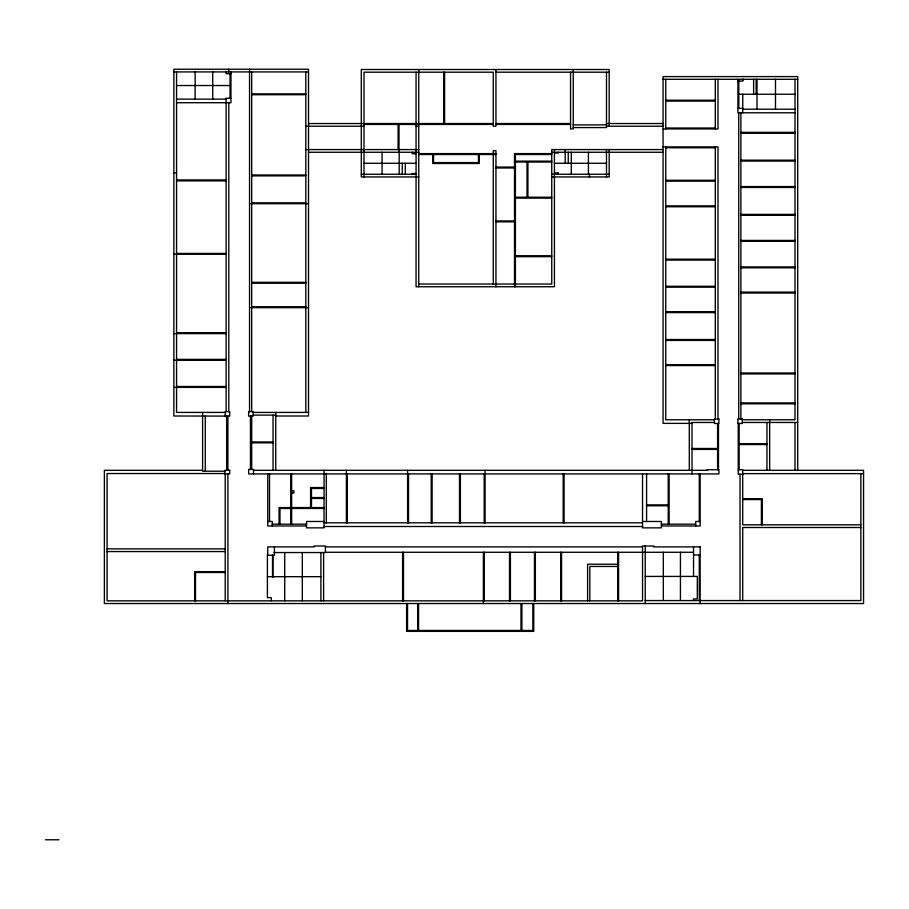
<?xml version="1.0" encoding="UTF-8"?>
<svg xmlns="http://www.w3.org/2000/svg" width="909" height="909" viewBox="0 0 909 909"><rect width="100%" height="100%" fill="white"/><g stroke="black" fill="none" stroke-linecap="round" stroke-linejoin="round"><path stroke-width="1.36" d="M173.869 71.925L308.515 71.925M495.95 72.197L609.189 72.197M230.954 73.72L226.114 73.72L226.114 71.925M663.059 79.288L797.704 79.288M737.915 81.083L742.767 81.083L742.767 79.288M176.562 85.526L230.057 85.526M251.691 93.832L305.822 93.832M738.812 94.241L795.011 94.241M251.691 94.729L305.822 94.729M230.954 98.24L226.114 98.24L226.114 411.618M176.562 99.138L226.114 99.138M665.752 100.206L715.303 100.206M665.752 101.104L715.303 101.104M176.562 102.728L230.954 102.728L230.954 71.925M737.915 108.296L742.767 108.296M742.767 109.194L795.011 109.194M795.011 112.784L737.915 112.784L737.915 79.288M308.515 123.544L493.257 123.544M495.95 123.544L570.545 123.544M606.496 123.544L663.059 123.544M363.986 124.442L493.257 124.442M495.95 124.442L570.545 124.442M573.238 124.885L606.496 124.885M305.822 126.237L363.986 126.237M416.061 126.237L418.754 126.237M606.496 126.237L663.059 126.237M573.238 127.578L606.496 127.578L606.496 72.197M665.752 128.033L715.303 128.033M663.059 128.93L717.996 128.93L717.996 79.288M740.88 132.35L795.011 132.35M740.88 133.248L795.011 133.248M663.059 146.883L717.996 146.883L717.996 418.981M665.752 147.781L715.303 147.781M305.822 149.576L418.754 149.576M663.059 149.576L551.74 149.576L551.74 284.051L418.754 284.051M308.515 152.269L418.754 152.269M551.74 152.269L663.059 152.269M554.433 152.996L558.274 152.996L558.274 152.269M418.754 153.61L495.95 153.61M551.74 153.61L514.528 153.61L514.528 286.744M416.061 153.723L412.209 153.723L412.209 152.269M418.754 154.507L495.95 154.507M514.528 154.507L551.74 154.507M740.88 160.177L795.011 160.177M515.426 161.143L551.74 161.143M740.88 161.075L795.011 161.075M515.426 162.041L551.74 162.041M363.986 163.268L416.061 163.268M554.433 163.268L606.496 163.268M495.95 167.074L515.426 167.074M495.95 167.972L515.426 167.972M173.869 172.744L176.562 172.744M554.433 172.812L558.274 172.812L558.274 174.255M416.061 173.539L412.209 173.539L412.209 174.255M361.293 174.255L416.061 174.255M551.74 174.255L609.189 174.255M251.691 174.982L305.822 174.982M251.691 175.88L305.822 175.88M418.754 176.948L361.293 176.948L361.293 69.504L609.189 69.504L609.189 126.237M551.74 176.948L609.189 176.948L609.189 149.576M176.562 179.925L226.114 179.925M665.752 180.277L715.303 180.277M176.562 180.88L226.114 180.88M665.752 181.175L715.303 181.175M740.88 186.572L795.011 186.572M740.88 187.47L795.011 187.47M515.426 197.23L551.74 197.23M515.426 198.128L551.74 198.128M251.691 202.809L305.822 202.809M249.543 203.707L308.515 203.707M665.752 205.854L715.303 205.854M665.752 206.752L715.303 206.752M740.88 214.399L795.011 214.399M740.88 215.297L795.011 215.297M495.95 220.944L514.528 220.944M495.95 221.841L514.528 221.841M740.88 240.43L795.011 240.43M740.88 241.328L795.011 241.328M176.562 253.441L226.114 253.441M173.869 254.168L226.114 254.168M515.426 255.759L551.74 255.759M515.426 256.656L551.74 256.656M665.752 259.179L715.303 259.179M665.752 260.076L715.303 260.076M740.88 266.916L795.011 266.916M740.88 267.814L795.011 267.814M251.691 282.335L305.822 282.335M251.691 283.233L305.822 283.233M665.752 286.29L715.303 286.29M665.752 287.187L715.303 287.187M740.88 292.141L795.011 292.141M740.88 293.039L795.011 293.039M251.691 306.753L305.822 306.753M249.543 307.651L308.515 307.651M665.752 311.696L715.303 311.696M665.752 312.594L715.303 312.594M176.562 332.717L226.114 332.717M173.869 333.614L226.114 333.614M665.752 339.523L715.303 339.523M665.752 340.421L715.303 340.421M176.562 359.373L226.114 359.373M173.869 360.271L226.114 360.271M665.752 364.657L715.303 364.657M665.752 365.554L715.303 365.554M740.88 373.02L795.011 373.02M740.88 373.917L795.011 373.917M176.562 386.484L226.114 386.484M173.869 387.382L226.114 387.382M740.88 402.903L795.011 402.903M740.88 403.801L795.011 403.801M225.216 412.413L176.562 412.413L176.562 71.925M253.134 412.413L308.515 412.413M253.134 415.106L275.745 415.106M275.745 416.004L308.515 416.004L308.515 69.232L173.869 69.232L173.869 416.004L229.704 416.106L229.704 411.618L225.216 411.618L225.216 416.106M714.406 419.776L665.752 419.776L665.752 146.883M742.323 419.776L795.011 419.776L795.011 79.288M714.406 422.469L691.999 422.469L691.999 473.907M742.323 422.469L797.704 422.469M691.999 423.367L663.059 423.367L663.059 76.595L797.704 76.595L797.704 470.317M251.691 441.944L273.052 441.944M251.691 442.842L273.052 442.842M739.131 443.649L766.957 443.649M739.131 444.546L766.957 444.546M691.999 448.501L717.587 448.501L717.587 423.469M691.999 449.398L717.587 449.398L717.587 469.726M738.233 469.726L742.721 469.726L742.721 524.8L860.857 524.8M202.593 470.317L104.387 470.317L104.387 603.531L863.55 603.531L863.55 470.317L742.721 470.317M253.486 470.317L707.35 470.317L707.35 469.726L718.939 469.726L718.939 473.907L248.646 473.907L248.646 469.419L253.486 469.419L253.486 473.907M224.853 471.214L202.593 471.214L202.593 412.413M224.853 473.544L107.08 473.544L107.08 600.838L642.538 600.838L642.538 545.991L653.673 545.991L653.673 546.888L700.169 546.888M742.721 473.634L863.55 473.634M742.721 474.214L738.233 474.214L738.233 423.469M324.047 487.554L310.583 487.554L310.583 507.563M324.047 488.451L311.48 488.451L311.48 507.563M291.641 490.735L293.88 490.735L293.88 492.985L291.641 492.985M311.48 497.564L324.047 497.564M311.48 498.462L324.047 498.462M742.721 498.677L762.287 498.677L762.287 524.8M742.721 499.575L761.39 499.575L761.39 524.8M646.583 504.87L668.217 504.87M646.583 505.768L668.217 505.768M290.744 507.563L279.074 507.563L279.074 524.175M291.641 507.563L324.047 507.563M324.047 508.461L279.972 508.461L279.972 524.175M267.757 521.482L272.245 521.482L272.245 525.97M324.047 521.482L306.538 521.482L306.538 527.856L324.047 527.856L324.047 470.317M642.538 521.482L661.388 521.482L661.388 527.856L642.538 527.856L642.538 473.907M700.169 521.482L695.68 521.482L695.68 525.97M324.047 522.834L642.538 522.834M272.245 524.175L306.538 524.175M661.388 524.175L695.68 524.175M306.538 525.97L267.757 525.97L267.757 473.907M661.388 525.97L700.169 525.97L700.169 473.907M324.047 526.504L642.538 526.504M860.857 527.493L742.721 527.493L742.721 600.565M325.388 546.888L642.538 546.888M107.08 548.866L225.216 548.866M107.08 551.558L225.216 551.558M325.388 552.274L693.533 552.274M274.029 552.547L325.388 552.547L325.388 545.991L314.264 545.991L314.264 546.888L267.757 546.888L267.757 555.24L274.404 555.24L274.404 546.888M693.533 554.967L700.169 554.967M617.677 564.216L587.6 564.216L587.6 600.838M617.677 566.455L589.85 566.455L589.85 600.838M225.216 571.647L194.64 571.647L194.64 600.838M225.216 572.5L195.503 572.5L195.503 600.838M645.231 576.42L697.305 576.42L697.305 598.974L693.453 598.974L693.453 600.565M267.405 576.692L320.9 576.692M645.231 600.565L860.857 600.565L860.857 473.634M45.45 839.768L58.915 839.768M795.011 422.469L795.011 470.317M775.491 79.288L775.491 109.194M769.65 419.776L769.65 470.317M766.957 422.469L766.957 470.317M757.015 79.288L757.015 109.194M756.14 79.288L756.14 94.241M753.629 79.288L753.629 94.241M742.971 79.288L742.971 80.276M742.767 94.241L742.767 112.784M740.88 112.784L740.88 418.981M740.028 474.214L740.028 600.565M739.131 423.469L739.131 469.726M738.812 80.276L738.812 108.296M738.733 112.784L738.733 418.981M718.485 423.469L718.485 469.726M715.303 79.288L715.303 128.93M715.303 146.883L715.303 418.981M700.169 546.616L700.169 603.531M699.271 473.907L699.271 521.482M699.271 554.967L699.271 600.565M693.533 546.888L693.533 576.42M689.306 419.776L689.306 470.317M680.443 552.274L680.443 600.565M669.115 473.907L669.115 524.175M668.217 473.907L668.217 524.175M665.752 79.288L665.752 128.93M663.32 552.274L663.32 600.565M646.583 473.907L646.583 521.482M645.231 545.991L645.231 603.531M618.574 552.274L618.574 600.838M617.677 552.274L617.677 600.838M606.496 149.576L606.496 176.948M589.441 174.255L589.441 176.948M588.418 152.269L588.418 174.255M573.238 69.504L573.238 128.93L570.545 128.93L570.545 72.197M571.295 152.269L571.295 174.255M568.261 152.269L568.261 163.268M565.205 149.576L565.205 163.268M564.08 473.907L564.08 522.834M563.182 473.907L563.182 522.834M561.569 552.274L561.569 600.838M560.671 552.274L560.671 600.838M554.433 149.576L554.433 286.744L416.061 286.744L416.061 72.197M535.356 552.274L535.356 600.838M534.458 552.274L534.458 600.838M533.742 603.531L533.742 631.357L406.63 631.357L406.63 603.531M532.844 603.531L532.844 630.46L407.527 630.46L407.527 603.531M527.913 162.041L527.913 197.23M527.015 162.041L527.015 197.23M521.891 603.531L521.891 631.357M520.993 603.531L520.993 631.357M515.426 154.507L515.426 286.744M510.403 552.274L510.403 600.838M509.506 552.274L509.506 600.838M495.95 69.504L495.95 126.237L493.257 126.237L493.257 72.197L363.986 72.197L363.986 176.948M495.95 286.744L495.95 150.655L493.257 150.655L493.257 284.051M485.088 470.317L485.088 522.834M484.19 473.907L484.19 522.834M484.281 552.274L484.281 600.838M483.383 552.274L483.383 603.531M479.338 154.507L479.338 163.484L432.661 163.484L432.661 154.507M478.441 154.507L478.441 162.586L433.559 162.586L433.559 154.507M460.397 473.907L460.397 522.834M459.499 473.907L459.499 522.834M444.603 72.197L444.603 124.442M443.706 72.197L443.706 124.442M432.127 473.907L432.127 522.834M431.23 473.907L431.23 522.834M418.754 69.504L418.754 286.744M418.572 603.531L418.572 631.357M417.674 603.531L417.674 631.357M408.516 473.907L408.516 522.834M407.618 470.317L407.618 522.834M405.289 163.268L405.289 174.255M403.494 552.274L403.494 600.838M402.596 552.274L402.596 600.838M402.233 163.268L402.233 174.255M399.199 152.269L399.199 174.255M399.006 123.544L399.006 152.269M398.108 124.442L398.108 149.576M382.075 152.269L382.075 174.255M347.295 473.907L347.295 522.834M346.397 470.317L346.397 522.834M326.308 473.907L326.308 522.834M323.593 552.547L323.593 600.838M320.9 552.547L320.9 600.838M305.822 71.925L305.822 412.413M302.322 552.547L302.322 600.838M291.641 473.907L291.641 524.175M290.744 473.907L290.744 524.175M284.722 552.547L284.722 600.838M275.745 412.413L275.745 470.317M273.052 415.106L273.052 470.317M272.973 555.24L272.973 577.34M272.518 555.24L272.518 577.34M271.348 600.838L271.348 597.645L267.405 597.645L267.405 554.138M269.553 473.907L269.553 521.482M251.691 71.925L251.691 411.618M251.691 416.106L251.691 469.419M250.441 416.106L250.441 469.419M249.543 69.232L249.543 411.618M230.057 73.72L230.057 98.24M228.807 69.232L228.807 71.925M228.807 102.728L228.807 411.618M227.909 416.106L227.909 470.317M227.909 473.907L227.909 603.531M226.648 416.106L226.648 470.317M225.216 473.907L225.216 600.838M212.729 71.925L212.729 99.138M205.286 416.004L205.286 471.214M195.14 71.925L195.14 99.138M253.134 411.618L248.646 411.618L248.646 416.106L253.134 416.106L253.134 411.618M718.894 418.981L714.406 418.981L714.406 423.469L718.894 423.469L718.894 418.981M742.323 418.981L737.835 418.981L737.835 423.469L742.323 423.469L742.323 418.981M229.704 470.317L224.853 470.317L224.853 473.907L229.704 473.907L229.704 470.317"/></g></svg>
